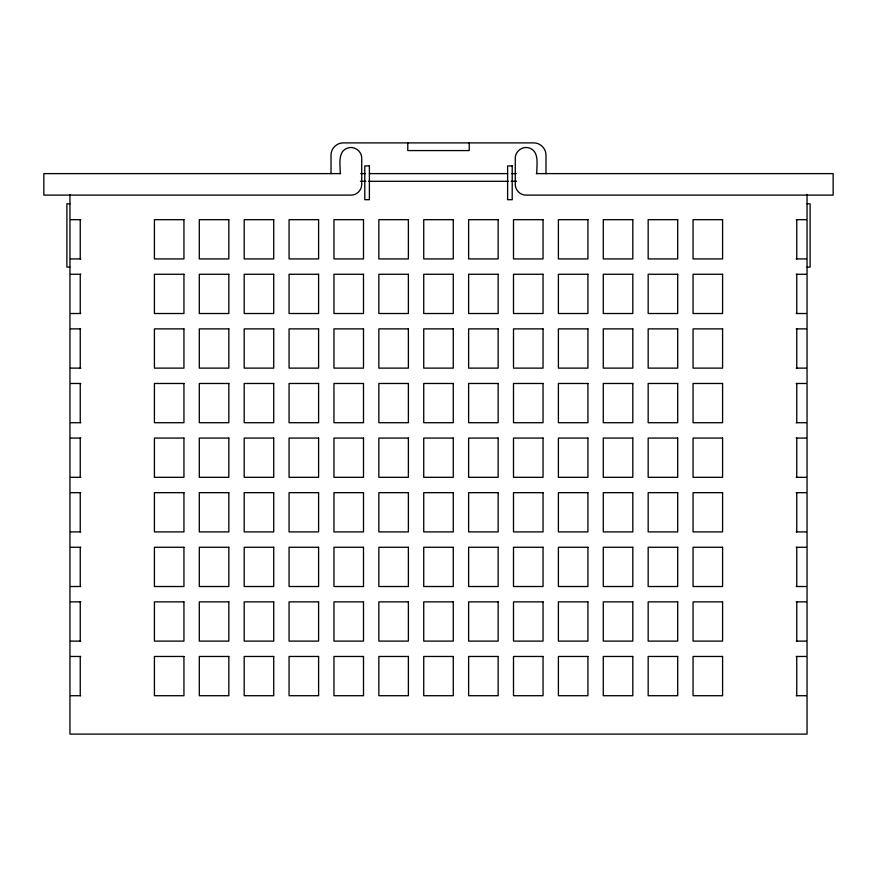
<?xml version="1.0" encoding="UTF-8"?>
<svg xmlns="http://www.w3.org/2000/svg" width="877" height="877" viewBox="0 0 877 877"><rect width="100%" height="100%" fill="white"/><g stroke="black" fill="none" stroke-linecap="round" stroke-linejoin="round"><path stroke-width="1.32" d="M340.704 173.613L43.85 173.613L43.85 195.111L350.975 195.111C356.72 195.231 361.839 190.101 361.719 184.356L361.719 158.255C361.85 151.447 354.736 145.988 348.191 147.873C337.086 151.063 340.473 165.216 340.221 173.613M360.732 173.613L365.325 173.613M369.392 173.613L507.608 173.613M511.675 173.613L516.268 173.613M536.296 173.613L833.15 173.613L833.15 195.111L526.025 195.111C520.28 195.231 515.161 190.101 515.281 184.356L515.281 158.255C515.15 151.447 522.264 145.988 528.809 147.873C539.914 151.063 536.527 165.216 536.779 173.613M360.425 181.287L365.906 181.287M368.636 181.287L508.364 181.287M511.094 181.287L516.575 181.287M69.952 203.804L66.882 203.804L66.882 267.112L69.952 267.112M807.048 203.804L810.118 203.804L810.118 267.112L807.048 267.112M70.609 219.678L80.783 219.678M796.217 219.678L806.391 219.678M70.609 258.923L80.783 258.923M796.217 258.923L806.391 258.923M70.609 274.271L80.783 274.271M796.217 274.271L806.391 274.271M70.609 313.517L80.783 313.517M796.217 313.517L806.391 313.517M70.609 328.875L80.783 328.875M796.217 328.875L806.391 328.875M70.609 368.121L80.783 368.121M796.217 368.121L806.391 368.121M70.609 383.479L80.783 383.479M796.217 383.479L806.391 383.479M70.609 422.714L80.783 422.714M796.217 422.714L806.391 422.714M70.609 438.072L80.783 438.072M796.217 438.072L806.391 438.072M70.609 477.318L80.783 477.318M796.217 477.318L806.391 477.318M70.609 492.677L80.783 492.677M796.217 492.677L806.391 492.677M70.609 531.911L80.783 531.911M796.217 531.911L806.391 531.911M70.609 547.27L80.783 547.27M796.217 547.27L806.391 547.27M70.609 586.516L80.783 586.516M796.217 586.516L806.391 586.516M70.609 601.874L80.783 601.874M796.217 601.874L806.391 601.874M70.609 641.109L80.783 641.109M796.217 641.109L806.391 641.109M70.609 656.467L80.783 656.467M796.217 656.467L806.391 656.467M70.609 695.713L80.783 695.713M796.217 695.713L806.391 695.713M807.048 194.53L807.048 734.104L69.952 734.104L69.952 194.53M796.754 219.678L796.754 258.923M796.754 274.271L796.754 313.517M796.754 328.875L796.754 368.121M796.754 383.479L796.754 422.714M796.754 438.072L796.754 477.318M796.754 492.677L796.754 531.911M796.754 547.27L796.754 586.516M796.754 601.874L796.754 641.109M796.754 656.467L796.754 695.713M545.987 173.613L545.987 155.185C546.13 148.619 540.276 142.754 533.709 142.896L343.291 142.896C336.724 142.754 330.87 148.619 331.013 155.185L331.013 173.613M469.217 142.896L469.217 150.57L407.783 150.57L407.783 142.896M80.245 219.678L80.245 258.923M80.245 274.271L80.245 313.517M80.245 328.875L80.245 368.121M80.245 383.479L80.245 422.714M80.245 438.072L80.245 477.318M80.245 492.677L80.245 531.911M80.245 547.27L80.245 586.516M80.245 601.874L80.245 641.109M80.245 656.467L80.245 695.713M369.392 165.928L364.788 165.928L364.788 199.715L369.392 199.715L369.392 165.928M512.212 165.928L507.608 165.928L507.608 199.715L512.212 199.715L512.212 165.928M183.94 219.678L154.418 219.678L154.418 258.923L183.94 258.923L183.94 219.678M228.831 219.678L199.298 219.678L199.298 258.923L228.831 258.923L228.831 219.678M273.723 219.678L244.19 219.678L244.19 258.923L273.723 258.923L273.723 219.678M318.603 219.678L289.07 219.678L289.07 258.923L318.603 258.923L318.603 219.678M363.495 219.678L333.962 219.678L333.962 258.923L363.495 258.923L363.495 219.678M408.375 219.678L378.853 219.678L378.853 258.923L408.375 258.923L408.375 219.678M453.266 219.678L423.734 219.678L423.734 258.923L453.266 258.923L453.266 219.678M498.147 219.678L468.625 219.678L468.625 258.923L498.147 258.923L498.147 219.678M543.038 219.678L513.505 219.678L513.505 258.923L543.038 258.923L543.038 219.678M587.93 219.678L558.397 219.678L558.397 258.923L587.93 258.923L587.93 219.678M632.81 219.678L603.277 219.678L603.277 258.923L632.81 258.923L632.81 219.678M677.702 219.678L648.169 219.678L648.169 258.923L677.702 258.923L677.702 219.678M722.582 219.678L693.06 219.678L693.06 258.923L722.582 258.923L722.582 219.678M183.94 274.271L154.418 274.271L154.418 313.517L183.94 313.517L183.94 274.271M228.831 274.271L199.298 274.271L199.298 313.517L228.831 313.517L228.831 274.271M273.723 274.271L244.19 274.271L244.19 313.517L273.723 313.517L273.723 274.271M318.603 274.271L289.07 274.271L289.07 313.517L318.603 313.517L318.603 274.271M363.495 274.271L333.962 274.271L333.962 313.517L363.495 313.517L363.495 274.271M408.375 274.271L378.853 274.271L378.853 313.517L408.375 313.517L408.375 274.271M453.266 274.271L423.734 274.271L423.734 313.517L453.266 313.517L453.266 274.271M498.147 274.271L468.625 274.271L468.625 313.517L498.147 313.517L498.147 274.271M543.038 274.271L513.505 274.271L513.505 313.517L543.038 313.517L543.038 274.271M587.93 274.271L558.397 274.271L558.397 313.517L587.93 313.517L587.93 274.271M632.81 274.271L603.277 274.271L603.277 313.517L632.81 313.517L632.81 274.271M677.702 274.271L648.169 274.271L648.169 313.517L677.702 313.517L677.702 274.271M722.582 274.271L693.06 274.271L693.06 313.517L722.582 313.517L722.582 274.271M183.94 328.875L154.418 328.875L154.418 368.121L183.94 368.121L183.94 328.875M228.831 328.875L199.298 328.875L199.298 368.121L228.831 368.121L228.831 328.875M273.723 328.875L244.19 328.875L244.19 368.121L273.723 368.121L273.723 328.875M318.603 328.875L289.07 328.875L289.07 368.121L318.603 368.121L318.603 328.875M363.495 328.875L333.962 328.875L333.962 368.121L363.495 368.121L363.495 328.875M408.375 328.875L378.853 328.875L378.853 368.121L408.375 368.121L408.375 328.875M453.266 328.875L423.734 328.875L423.734 368.121L453.266 368.121L453.266 328.875M498.147 328.875L468.625 328.875L468.625 368.121L498.147 368.121L498.147 328.875M543.038 328.875L513.505 328.875L513.505 368.121L543.038 368.121L543.038 328.875M587.93 328.875L558.397 328.875L558.397 368.121L587.93 368.121L587.93 328.875M632.81 328.875L603.277 328.875L603.277 368.121L632.81 368.121L632.81 328.875M677.702 328.875L648.169 328.875L648.169 368.121L677.702 368.121L677.702 328.875M722.582 328.875L693.06 328.875L693.06 368.121L722.582 368.121L722.582 328.875M183.94 383.479L154.418 383.479L154.418 422.714L183.94 422.714L183.94 383.479M228.831 383.479L199.298 383.479L199.298 422.714L228.831 422.714L228.831 383.479M273.723 383.479L244.19 383.479L244.19 422.714L273.723 422.714L273.723 383.479M318.603 383.479L289.07 383.479L289.07 422.714L318.603 422.714L318.603 383.479M363.495 383.479L333.962 383.479L333.962 422.714L363.495 422.714L363.495 383.479M408.375 383.479L378.853 383.479L378.853 422.714L408.375 422.714L408.375 383.479M453.266 383.479L423.734 383.479L423.734 422.714L453.266 422.714L453.266 383.479M498.147 383.479L468.625 383.479L468.625 422.714L498.147 422.714L498.147 383.479M543.038 383.479L513.505 383.479L513.505 422.714L543.038 422.714L543.038 383.479M587.93 383.479L558.397 383.479L558.397 422.714L587.93 422.714L587.93 383.479M632.81 383.479L603.277 383.479L603.277 422.714L632.81 422.714L632.81 383.479M677.702 383.479L648.169 383.479L648.169 422.714L677.702 422.714L677.702 383.479M722.582 383.479L693.06 383.479L693.06 422.714L722.582 422.714L722.582 383.479M183.94 438.072L154.418 438.072L154.418 477.318L183.94 477.318L183.94 438.072M228.831 438.072L199.298 438.072L199.298 477.318L228.831 477.318L228.831 438.072M273.723 438.072L244.19 438.072L244.19 477.318L273.723 477.318L273.723 438.072M318.603 438.072L289.07 438.072L289.07 477.318L318.603 477.318L318.603 438.072M363.495 438.072L333.962 438.072L333.962 477.318L363.495 477.318L363.495 438.072M408.375 438.072L378.853 438.072L378.853 477.318L408.375 477.318L408.375 438.072M453.266 438.072L423.734 438.072L423.734 477.318L453.266 477.318L453.266 438.072M498.147 438.072L468.625 438.072L468.625 477.318L498.147 477.318L498.147 438.072M543.038 438.072L513.505 438.072L513.505 477.318L543.038 477.318L543.038 438.072M587.93 438.072L558.397 438.072L558.397 477.318L587.93 477.318L587.93 438.072M632.81 438.072L603.277 438.072L603.277 477.318L632.81 477.318L632.81 438.072M677.702 438.072L648.169 438.072L648.169 477.318L677.702 477.318L677.702 438.072M722.582 438.072L693.06 438.072L693.06 477.318L722.582 477.318L722.582 438.072M183.94 492.677L154.418 492.677L154.418 531.911L183.94 531.911L183.94 492.677M228.831 492.677L199.298 492.677L199.298 531.911L228.831 531.911L228.831 492.677M273.723 492.677L244.19 492.677L244.19 531.911L273.723 531.911L273.723 492.677M318.603 492.677L289.07 492.677L289.07 531.911L318.603 531.911L318.603 492.677M363.495 492.677L333.962 492.677L333.962 531.911L363.495 531.911L363.495 492.677M408.375 492.677L378.853 492.677L378.853 531.911L408.375 531.911L408.375 492.677M453.266 492.677L423.734 492.677L423.734 531.911L453.266 531.911L453.266 492.677M498.147 492.677L468.625 492.677L468.625 531.911L498.147 531.911L498.147 492.677M543.038 492.677L513.505 492.677L513.505 531.911L543.038 531.911L543.038 492.677M587.93 492.677L558.397 492.677L558.397 531.911L587.93 531.911L587.93 492.677M632.81 492.677L603.277 492.677L603.277 531.911L632.81 531.911L632.81 492.677M677.702 492.677L648.169 492.677L648.169 531.911L677.702 531.911L677.702 492.677M722.582 492.677L693.06 492.677L693.06 531.911L722.582 531.911L722.582 492.677M183.94 547.27L154.418 547.27L154.418 586.516L183.94 586.516L183.94 547.27M228.831 547.27L199.298 547.27L199.298 586.516L228.831 586.516L228.831 547.27M273.723 547.27L244.19 547.27L244.19 586.516L273.723 586.516L273.723 547.27M318.603 547.27L289.07 547.27L289.07 586.516L318.603 586.516L318.603 547.27M363.495 547.27L333.962 547.27L333.962 586.516L363.495 586.516L363.495 547.27M408.375 547.27L378.853 547.27L378.853 586.516L408.375 586.516L408.375 547.27M453.266 547.27L423.734 547.27L423.734 586.516L453.266 586.516L453.266 547.27M498.147 547.27L468.625 547.27L468.625 586.516L498.147 586.516L498.147 547.27M543.038 547.27L513.505 547.27L513.505 586.516L543.038 586.516L543.038 547.27M587.93 547.27L558.397 547.27L558.397 586.516L587.93 586.516L587.93 547.27M632.81 547.27L603.277 547.27L603.277 586.516L632.81 586.516L632.81 547.27M677.702 547.27L648.169 547.27L648.169 586.516L677.702 586.516L677.702 547.27M722.582 547.27L693.06 547.27L693.06 586.516L722.582 586.516L722.582 547.27M183.94 601.874L154.418 601.874L154.418 641.109L183.94 641.109L183.94 601.874M228.831 601.874L199.298 601.874L199.298 641.109L228.831 641.109L228.831 601.874M273.723 601.874L244.19 601.874L244.19 641.109L273.723 641.109L273.723 601.874M318.603 601.874L289.07 601.874L289.07 641.109L318.603 641.109L318.603 601.874M363.495 601.874L333.962 601.874L333.962 641.109L363.495 641.109L363.495 601.874M408.375 601.874L378.853 601.874L378.853 641.109L408.375 641.109L408.375 601.874M453.266 601.874L423.734 601.874L423.734 641.109L453.266 641.109L453.266 601.874M498.147 601.874L468.625 601.874L468.625 641.109L498.147 641.109L498.147 601.874M543.038 601.874L513.505 601.874L513.505 641.109L543.038 641.109L543.038 601.874M587.93 601.874L558.397 601.874L558.397 641.109L587.93 641.109L587.93 601.874M632.81 601.874L603.277 601.874L603.277 641.109L632.81 641.109L632.81 601.874M677.702 601.874L648.169 601.874L648.169 641.109L677.702 641.109L677.702 601.874M722.582 601.874L693.06 601.874L693.06 641.109L722.582 641.109L722.582 601.874M183.94 656.467L154.418 656.467L154.418 695.713L183.94 695.713L183.94 656.467M228.831 656.467L199.298 656.467L199.298 695.713L228.831 695.713L228.831 656.467M273.723 656.467L244.19 656.467L244.19 695.713L273.723 695.713L273.723 656.467M318.603 656.467L289.07 656.467L289.07 695.713L318.603 695.713L318.603 656.467M363.495 656.467L333.962 656.467L333.962 695.713L363.495 695.713L363.495 656.467M408.375 656.467L378.853 656.467L378.853 695.713L408.375 695.713L408.375 656.467M453.266 656.467L423.734 656.467L423.734 695.713L453.266 695.713L453.266 656.467M498.147 656.467L468.625 656.467L468.625 695.713L498.147 695.713L498.147 656.467M543.038 656.467L513.505 656.467L513.505 695.713L543.038 695.713L543.038 656.467M587.93 656.467L558.397 656.467L558.397 695.713L587.93 695.713L587.93 656.467M632.81 656.467L603.277 656.467L603.277 695.713L632.81 695.713L632.81 656.467M677.702 656.467L648.169 656.467L648.169 695.713L677.702 695.713L677.702 656.467M722.582 656.467L693.06 656.467L693.06 695.713L722.582 695.713L722.582 656.467"/></g></svg>
